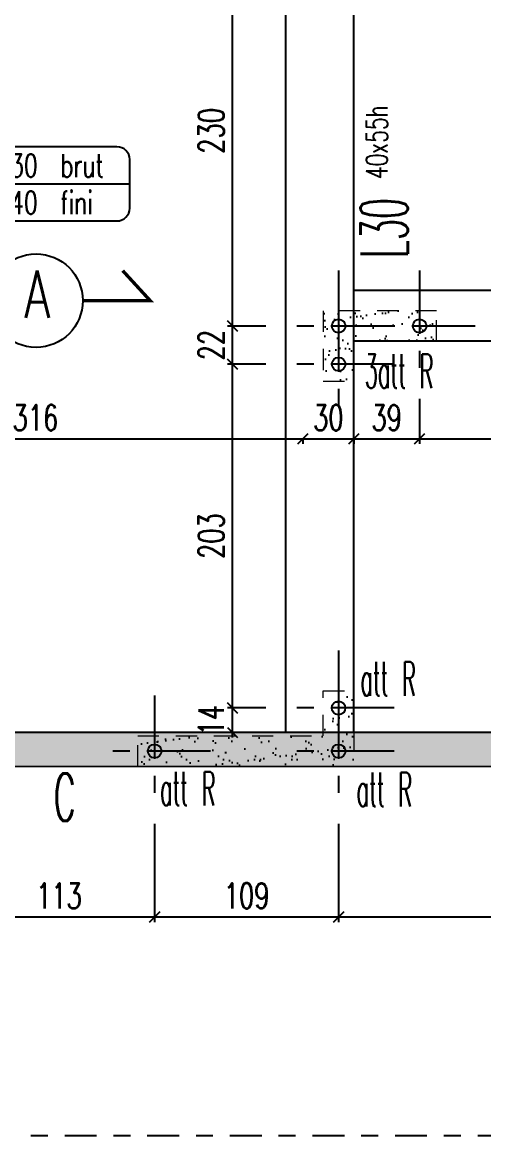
# Model space of a CAD drawing. Extents: x 308 to 437, y -199 to -146.
# Drawn here: x 391.11 to 393.83, y -184.3 to -177.69 of the extents above; entities that cross this region are included whole.
import ezdxf
from ezdxf.enums import TextEntityAlignment as Align

# ---------------------------------------------------------------- set-up
doc = ezdxf.new("R2010")
doc.units = 0
doc.header["$LTSCALE"] = 0.5
doc.header["$MEASUREMENT"] = 0
for name, pattern in [('AXES2', [1.125, 0.75, -0.125, 0.125, -0.125]), ('CACHE', [0.375, 0.25, -0.125]), ('DISCONTINU2', [0.375, 0.25, -0.125])]:
    doc.linetypes.add(name, pattern=pattern)
doc.layers.get('DEFPOINTS').update_dxf_attribs({"linetype": 'CONTINUOUS'})
for name, color, linetype in [('AXES', 6, 'AXES2'), ('COTATION', 7, 'CONTINUOUS'), ('HABILLAGE', 7, 'CONTINUOUS'), ('MURS', 3, 'CONTINUOUS'), ('PLANCHER', 7, 'CONTINUOUS'), ('POCHAGE', 254, 'CONTINUOUS'), ('POUTRES', 2, 'CONTINUOUS'), ('RAID', 1, 'CONTINUOUS'), ('RDC', 7, 'DISCONTINU2'), ('REPERAGE', 4, 'CONTINUOUS'), ('REPERE-CHAI', 4, 'CONTINUOUS'), ('REPERE-POUT', 4, 'CONTINUOUS'), ('REPERE-RAID', 4, 'CONTINUOUS')]:
    doc.layers.add(name, color=color, linetype=linetype)
doc.styles.add('ROMANS8', font='romans.shx', dxfattribs={"width": 0.7})
doc.styles.get("Standard").update_dxf_attribs({"font": 'txt.shx'})
doc.dimstyles.new('COT50 cm', dxfattribs={"dimtxt": 0.15, "dimasz": 0.06, "dimexe": 0.03, "dimexo": 0.1, "dimgap": 0.05, "dimtad": 1, "dimdec": 0, "dimlfac": 100, "dimzin": 0, "dimdsep": 46, "dimtxsty": 'ROMANS8', "dimblk1": 'OBLIQUE', "dimblk2": 'OBLIQUE', "dimsah": 1, "dimcen": 0.03, "dimdle": 0.03, "dimclrt": 1, "dimadec": 0, "dimazin": 0, "dimtfac": 1, "dimtdec": 0, "dimtmove": 0, "dimatfit": 3, "dimfxl": 0, "dimtolj": 1, "dimtzin": 0, "dimlwd": -1, "dimlwe": -1, "dimarcsym": 0})
pattern_1 = [(37.50000000000001, (-513.7932252132141, 160.441264554556), (-0.004409535067672572, 0.1348776638309211), [0, -0.1064, 0, -0.119, 0, -0.11375]), (7.499999999999999, (-513.7932252132141, 160.441264554556), (0.1238843693687409, 0.1975502245660818), [0, -0.0574, 0, -0.09590000000000001, 0, -0.03675]), (327.5, (-513.8793252132141, 160.441264554556), (0.2179899303226047, 0.000396133747587546), [0, -0.035, 0, -0.126, 0, -0.1645]), (317.5, (-513.8793252132141, 160.441264554556), (0.2104288623200606, 0.06143728954539746), [0, -0.0175, 0, -0.0826, 0, -0.09450000000000001])]

# ---------------------------------------------------------------- blocks, each defined once
blk = doc.blocks.new('139')
at = {"layer": 'HABILLAGE', "color": 7}
blk.add_line((-0.6647674193192543, 0), (0.6647674193192543, 0), dxfattribs=at)
at = {"layer": 'HABILLAGE'}
blk.add_lwpolyline([(-0.5647674193192529, -0.2909585148416696), (0.5647674193192636, -0.2909585148416696, 0.414213562373095), (0.6647674193192632, -0.1909585148416681), (0.6647674193192614, 0.1909585148416717, 0.414213562373095), (0.5647674193192618, 0.2909585148416731), (-0.5647674193192529, 0.2909585148416767, 0.4142135623730961), (-0.6647674193192525, 0.1909585148416753), (-0.6647674193192525, -0.1909585148416681, 0.414213562373095)], format="xyb", close=True, dxfattribs=at)
at = {"layer": 'HABILLAGE', "color": 1, "width": 0.7}
for s, p in [('brut', (0.1214602672022504, 0.05395632803437067)), ('fini', (0.1214602672022504, -0.2370021868072989))]:
    blk.add_text(s, height=0.18, dxfattribs=at).set_placement(p)
for tag, p in [('NIVBRUT', (-0.5425253203965941, 0.05395632803437067)), ('NIVFINI', (-0.5425253203965941, -0.2370021868072989))]:
    blk.add_attdef(tag, p, '', height=0.18, dxfattribs=at)
blk = doc.blocks.new('_Oblique')
at = {"layer": 'COTATION', "color": 0, "lineweight": -2}
blk.add_line((-0.5, -0.5), (0.5, 0.5), dxfattribs=at)
blk = doc.blocks.new('*D1159')
at = {"layer": 'COTATION', "color": 0, "transparency": 16777216}
for p, q in [((392.3506608695665, -181.9162649837377), (392.3506608695665, -181.711273896352)), ((392.5476721495089, -181.741273896352), (392.3206608695665, -181.741273896352)), ((392.4595164795732, -181.8862649837377), (392.3206608695665, -181.8862649837377))]:
    blk.add_line(p, q, dxfattribs=at)
at = {"layer": 'DEFPOINTS', "color": 0, "transparency": 16777216}
for p in [(392.3506608695665, -181.741273896352), (392.6476721495089, -181.741273896352), (392.5595164795732, -181.8862649837377)]:
    blk.add_point(p, dxfattribs=at)
at = {"layer": 'COTATION', "color": 0, "transparency": 16777216, "xscale": 0.06, "yscale": 0.06, "zscale": 0.06}
for p, rotation in [((392.3506608695665, -181.741273896352), 90), ((392.3506608695665, -181.8862649837377), 270)]:
    blk.add_blockref('_Oblique', p, dxfattribs=dict(at, rotation=rotation))
at = {"layer": 'COTATION', "color": 1, "transparency": 16777216, "insert": (392.2256608695665, -181.8137694400448), "char_height": 0.15, "attachment_point": 5, "rotation": 90, "style": 'ROMANS8'}
blk.add_mtext('\\A1;14', dxfattribs=at)
blk = doc.blocks.new('*D1160')
at = {"layer": 'COTATION', "color": 0, "transparency": 16777216}
for p, q in [((392.5479103706861, -179.7112654561313), (392.3206608695666, -179.7112654561313)), ((392.3506608695665, -181.771273896352), (392.3506608695665, -179.6812654561313)), ((392.5476721495089, -181.741273896352), (392.3206608695666, -181.741273896352))]:
    blk.add_line(p, q, dxfattribs=at)
at = {"layer": 'DEFPOINTS', "color": 0, "transparency": 16777216}
for p in [(392.3506608695665, -179.7112654561313), (392.6479103706861, -179.7112654561313), (392.6476721495089, -181.741273896352)]:
    blk.add_point(p, dxfattribs=at)
at = {"layer": 'COTATION', "color": 0, "transparency": 16777216, "xscale": 0.06, "yscale": 0.06, "zscale": 0.06}
for p, rotation in [((392.3506608695665, -179.7112654561313), 90), ((392.3506608695665, -181.741273896352), 270)]:
    blk.add_blockref('_Oblique', p, dxfattribs=dict(at, rotation=rotation))
at = {"layer": 'COTATION', "color": 1, "transparency": 16777216, "insert": (392.2256608695666, -180.7262696762416), "char_height": 0.15, "attachment_point": 5, "rotation": 90, "style": 'ROMANS8'}
blk.add_mtext('\\A1;203', dxfattribs=at)
blk = doc.blocks.new('*D1161')
at = {"layer": 'COTATION', "color": 0, "transparency": 16777216}
for p, q in [((392.3506608695665, -179.7412654561313), (392.3506608695665, -179.4562738963521)), ((392.5479103706861, -179.4862738963521), (392.3206608695666, -179.4862738963521)), ((392.5479103706861, -179.7112654561313), (392.3206608695666, -179.7112654561313))]:
    blk.add_line(p, q, dxfattribs=at)
at = {"layer": 'DEFPOINTS', "color": 0, "transparency": 16777216}
for p in [(392.3506608695665, -179.4862738963521), (392.6479103706861, -179.4862738963521), (392.6479103706861, -179.7112654561313)]:
    blk.add_point(p, dxfattribs=at)
at = {"layer": 'COTATION', "color": 0, "transparency": 16777216, "xscale": 0.06, "yscale": 0.06, "zscale": 0.06}
for p, rotation in [((392.3506608695665, -179.4862738963521), 90), ((392.3506608695665, -179.7112654561313), 270)]:
    blk.add_blockref('_Oblique', p, dxfattribs=dict(at, rotation=rotation))
at = {"layer": 'COTATION', "color": 1, "transparency": 16777216, "insert": (392.2256608695665, -179.5987696762417), "char_height": 0.15, "attachment_point": 5, "rotation": 90, "style": 'ROMANS8'}
blk.add_mtext('\\A1;22', dxfattribs=at)
blk = doc.blocks.new('*D1162')
at = {"layer": 'COTATION', "color": 0, "transparency": 16777216}
for p, q in [((392.3506608695665, -179.5162738963521), (392.3506608695665, -177.1515375989484)), ((392.5480014411859, -177.1815375989484), (392.3206608695666, -177.1815375989484)), ((392.5479103706861, -179.4862738963521), (392.3206608695666, -179.4862738963521))]:
    blk.add_line(p, q, dxfattribs=at)
at = {"layer": 'DEFPOINTS', "color": 0, "transparency": 16777216}
for p in [(392.3506608695665, -177.1815375989484), (392.6480014411859, -177.1815375989484), (392.6479103706861, -179.4862738963521)]:
    blk.add_point(p, dxfattribs=at)
at = {"layer": 'COTATION', "color": 0, "transparency": 16777216, "xscale": 0.06, "yscale": 0.06, "zscale": 0.06}
for p, rotation in [((392.3506608695665, -177.1815375989484), 90), ((392.3506608695665, -179.4862738963521), 270)]:
    blk.add_blockref('_Oblique', p, dxfattribs=dict(at, rotation=rotation))
at = {"layer": 'COTATION', "color": 1, "transparency": 16777216, "insert": (392.2256608695666, -178.3339057476502), "char_height": 0.15, "attachment_point": 5, "rotation": 90, "style": 'ROMANS8'}
blk.add_mtext('\\A1;230', dxfattribs=at)
blk = doc.blocks.new('*D1304')
at = {"layer": 'COTATION', "color": 0, "transparency": 16777216}
for p, q in [((389.5796500211574, -180.1524792643111), (392.7963239576945, -180.1524792643111)), ((389.6096500211573, -180.1524792643111), (389.6096500211573, -180.1824792643111)), ((392.7663239576945, -180.1524792643111), (392.7663239576945, -180.1824792643111))]:
    blk.add_line(p, q, dxfattribs=at)
at = {"layer": 'DEFPOINTS', "color": 0, "transparency": 16777216}
for p in [(389.6096500211573, -180.0652157995062), (392.7663239576945, -180.065215799508), (392.7663239576945, -180.1524792643111)]:
    blk.add_point(p, dxfattribs=at)
at = {"layer": 'COTATION', "color": 0, "transparency": 16777216, "xscale": 0.06, "yscale": 0.06, "zscale": 0.06, "rotation": 180}
blk.add_blockref('_Oblique', (389.6096500211573, -180.1524792643111), dxfattribs=at)
at = {"layer": 'COTATION', "color": 0, "transparency": 16777216, "xscale": 0.06, "yscale": 0.06, "zscale": 0.06}
blk.add_blockref('_Oblique', (392.7663239576945, -180.1524792643111), dxfattribs=at)
at = {"layer": 'COTATION', "color": 1, "transparency": 16777216, "insert": (391.1879869894259, -180.0274792643111), "char_height": 0.15, "attachment_point": 5, "style": 'ROMANS8'}
blk.add_mtext('\\A1;316', dxfattribs=at)
blk = doc.blocks.new('*D1305')
at = {"layer": 'COTATION', "color": 0, "transparency": 16777216}
for p, q in [((392.7363239576945, -180.1524792643111), (393.0963239576944, -180.1524792643111)), ((392.7663239576945, -180.1524792643111), (392.7663239576945, -180.1824792643111)), ((393.0663239576945, -180.1524792643111), (393.0663239576945, -180.1824792643111))]:
    blk.add_line(p, q, dxfattribs=at)
at = {"layer": 'DEFPOINTS', "color": 0, "transparency": 16777216}
for p in [(392.7663239576945, -180.065215799508), (393.0663239576945, -180.0652157995081), (393.0663239576945, -180.1524792643111)]:
    blk.add_point(p, dxfattribs=at)
at = {"layer": 'COTATION', "color": 0, "transparency": 16777216, "xscale": 0.06, "yscale": 0.06, "zscale": 0.06, "rotation": 180}
blk.add_blockref('_Oblique', (392.7663239576945, -180.1524792643111), dxfattribs=at)
at = {"layer": 'COTATION', "color": 0, "transparency": 16777216, "xscale": 0.06, "yscale": 0.06, "zscale": 0.06}
blk.add_blockref('_Oblique', (393.0663239576945, -180.1524792643111), dxfattribs=at)
at = {"layer": 'COTATION', "color": 1, "transparency": 16777216, "insert": (392.9163239576945, -180.0274792643111), "char_height": 0.15, "attachment_point": 5, "style": 'ROMANS8'}
blk.add_mtext('\\A1;30', dxfattribs=at)
blk = doc.blocks.new('*D1306')
at = {"layer": 'COTATION', "color": 0, "transparency": 16777216}
for p, q in [((393.4546470745754, -179.9151424901787), (393.4546470745754, -180.1824792643111)), ((393.0363239576945, -180.1524792643111), (393.4846470745754, -180.1524792643111)), ((393.0663239576945, -180.1524792643111), (393.0663239576945, -180.1824792643111))]:
    blk.add_line(p, q, dxfattribs=at)
at = {"layer": 'DEFPOINTS', "color": 0, "transparency": 16777216}
for p in [(393.4546470745754, -179.8151424901787), (393.0663239576945, -180.0652157995081), (393.4546470745754, -180.1524792643111)]:
    blk.add_point(p, dxfattribs=at)
at = {"layer": 'COTATION', "color": 0, "transparency": 16777216, "xscale": 0.06, "yscale": 0.06, "zscale": 0.06, "rotation": 180}
blk.add_blockref('_Oblique', (393.0663239576945, -180.1524792643111), dxfattribs=at)
at = {"layer": 'COTATION', "color": 0, "transparency": 16777216, "xscale": 0.06, "yscale": 0.06, "zscale": 0.06}
blk.add_blockref('_Oblique', (393.4546470745754, -180.1524792643111), dxfattribs=at)
at = {"layer": 'COTATION', "color": 1, "transparency": 16777216, "insert": (393.260485516135, -180.0274792643111), "char_height": 0.15, "attachment_point": 5, "style": 'ROMANS8'}
blk.add_mtext('\\A1;39', dxfattribs=at)
blk = doc.blocks.new('*D1307')
at = {"layer": 'COTATION', "color": 0, "transparency": 16777216}
for p, q in [((393.4546470745754, -179.9151424901787), (393.4546470745754, -180.1824792643111)), ((395.4845853709154, -179.9151335779699), (395.4845853709154, -180.1824792643111)), ((393.4246470745754, -180.1524792643111), (395.5145853709154, -180.1524792643111))]:
    blk.add_line(p, q, dxfattribs=at)
at = {"layer": 'DEFPOINTS', "color": 0, "transparency": 16777216}
for p in [(393.4546470745754, -179.8151424901787), (395.4845853709154, -179.8151335779699), (395.4845853709154, -180.1524792643111)]:
    blk.add_point(p, dxfattribs=at)
at = {"layer": 'COTATION', "color": 0, "transparency": 16777216, "xscale": 0.06, "yscale": 0.06, "zscale": 0.06, "rotation": 180}
blk.add_blockref('_Oblique', (393.4546470745754, -180.1524792643111), dxfattribs=at)
at = {"layer": 'COTATION', "color": 0, "transparency": 16777216, "xscale": 0.06, "yscale": 0.06, "zscale": 0.06}
blk.add_blockref('_Oblique', (395.4845853709154, -180.1524792643111), dxfattribs=at)
at = {"layer": 'COTATION', "color": 1, "transparency": 16777216, "insert": (394.4696162227454, -180.0274792643111), "char_height": 0.15, "attachment_point": 5, "style": 'ROMANS8'}
blk.add_mtext('\\A1;203', dxfattribs=at)
blk = doc.blocks.new('*D1445')
at = {"layer": 'COTATION', "color": 0, "transparency": 16777216}
for p, q in [((390.7615377967168, -182.4251335779683), (390.7615377967168, -183.005350257851)), ((391.8914760931308, -182.4251335779683), (391.8914760931308, -183.005350257851)), ((390.7315377967168, -182.975350257851), (391.9214760931308, -182.975350257851))]:
    blk.add_line(p, q, dxfattribs=at)
at = {"layer": 'DEFPOINTS', "color": 0, "transparency": 16777216}
for p in [(390.7615377967168, -182.3251335779683), (391.8914760931308, -182.3251335779683), (391.8914760931308, -182.975350257851)]:
    blk.add_point(p, dxfattribs=at)
at = {"layer": 'COTATION', "color": 0, "transparency": 16777216, "xscale": 0.06, "yscale": 0.06, "zscale": 0.06, "rotation": 180}
blk.add_blockref('_Oblique', (390.7615377967168, -182.975350257851), dxfattribs=at)
at = {"layer": 'COTATION', "color": 0, "transparency": 16777216, "xscale": 0.06, "yscale": 0.06, "zscale": 0.06}
blk.add_blockref('_Oblique', (391.8914760931308, -182.975350257851), dxfattribs=at)
at = {"layer": 'COTATION', "color": 1, "transparency": 16777216, "insert": (391.3265069449238, -182.850350257851), "char_height": 0.15, "attachment_point": 5, "style": 'ROMANS8'}
blk.add_mtext('\\A1;113', dxfattribs=at)
blk = doc.blocks.new('*D1446')
at = {"layer": 'COTATION', "color": 0, "transparency": 16777216}
for p, q in [((391.8914760931308, -182.4251335779683), (391.8914760931308, -183.005350257851)), ((392.9767789645126, -182.4251335779683), (392.9767789645126, -183.005350257851)), ((391.8614760931309, -182.975350257851), (393.0067789645126, -182.975350257851))]:
    blk.add_line(p, q, dxfattribs=at)
at = {"layer": 'DEFPOINTS', "color": 0, "transparency": 16777216}
for p in [(391.8914760931308, -182.3251335779683), (392.9767789645126, -182.3251335779683), (392.9767789645126, -182.975350257851)]:
    blk.add_point(p, dxfattribs=at)
at = {"layer": 'COTATION', "color": 0, "transparency": 16777216, "xscale": 0.06, "yscale": 0.06, "zscale": 0.06, "rotation": 180}
blk.add_blockref('_Oblique', (391.8914760931308, -182.975350257851), dxfattribs=at)
at = {"layer": 'COTATION', "color": 0, "transparency": 16777216, "xscale": 0.06, "yscale": 0.06, "zscale": 0.06}
blk.add_blockref('_Oblique', (392.9767789645126, -182.975350257851), dxfattribs=at)
at = {"layer": 'COTATION', "color": 1, "transparency": 16777216, "insert": (392.4341275288217, -182.850350257851), "char_height": 0.15, "attachment_point": 5, "style": 'ROMANS8'}
blk.add_mtext('\\A1;109', dxfattribs=at)
blk = doc.blocks.new('*D1447')
at = {"layer": 'COTATION', "color": 0, "transparency": 16777216}
for p, q in [((396.7699354765788, -182.1861751753669), (396.7699354765788, -183.005350257851)), ((392.9767789645126, -182.4251335779683), (392.9767789645126, -183.005350257851)), ((392.9467789645126, -182.975350257851), (396.7999354765788, -182.975350257851))]:
    blk.add_line(p, q, dxfattribs=at)
at = {"layer": 'DEFPOINTS', "color": 0, "transparency": 16777216}
for p in [(396.7699354765788, -182.0861751753669), (392.9767789645126, -182.3251335779683), (396.7699354765788, -182.975350257851)]:
    blk.add_point(p, dxfattribs=at)
at = {"layer": 'COTATION', "color": 0, "transparency": 16777216, "xscale": 0.06, "yscale": 0.06, "zscale": 0.06, "rotation": 180}
blk.add_blockref('_Oblique', (392.9767789645126, -182.975350257851), dxfattribs=at)
at = {"layer": 'COTATION', "color": 0, "transparency": 16777216, "xscale": 0.06, "yscale": 0.06, "zscale": 0.06}
blk.add_blockref('_Oblique', (396.7699354765788, -182.975350257851), dxfattribs=at)
at = {"layer": 'COTATION', "color": 1, "transparency": 16777216, "insert": (394.8733572205457, -182.850350257851), "char_height": 0.15, "attachment_point": 5, "style": 'ROMANS8'}
blk.add_mtext('\\A1;379', dxfattribs=at)
blk = doc.blocks.new('A$C6B096A38')
at = {"layer": 'POCHAGE'}
h = blk.add_hatch(dxfattribs=at)
h.set_pattern_fill('AR-SAND', color=0, scale=0.07)
h.set_pattern_definition(pattern_1)
h.paths.add_polyline_path([(47.45878144450433, -18.95499999999768), (46.79067216657086, -18.95499999999768), (46.79067216657086, -19.37000000118803), (46.97067216664527, -19.37000000118803), (46.97067216664527, -19.13500000118802), (47.45878144450433, -19.13500000118802)])
h = blk.add_hatch(dxfattribs=at)
h.set_pattern_fill('AR-SAND', color=0, scale=0.07)
h.set_pattern_definition(pattern_1)
h.paths.add_polyline_path([(46.97067216664527, -21.19999999999766), (46.79067216657086, -21.19999999999766), (46.79067216657086, -21.4650000011857), (45.69567216664529, -21.4650000011857), (45.69567216664529, -21.6449999999968), (46.97067216664527, -21.6449999999968)])
at = {"layer": 'AXES', "color": 1}
for p, q in [((46.88091038778521, -18.71614031897514), (46.88091038778521, -19.37387750662822)), ((47.35877849784799, -18.71614031897511), (47.35877849784799, -19.37387750662819)), ((46.88091038778521, -18.94113187875439), (46.88091038778521, -19.59886906640747)), ((47.20977898161175, -19.04500891280162), (46.55204179395867, -19.04500891280162)), ((47.68764709167453, -19.04500891280159), (47.02990990402145, -19.04500891280159)), ((47.20977898161175, -19.27000047258088), (46.55204179395867, -19.27000047258088)), ((46.88067216660806, -20.96114031897508), (46.88067216660806, -21.61887750662817)), ((45.79560751640338, -21.22613140676475), (45.79560751640338, -21.88386859441783)), ((46.88091038778521, -21.2261403216603), (46.88091038778521, -21.88387750931338)), ((47.20954076043461, -21.30000891280156), (46.55180357278152, -21.30000891280156)), ((46.12447611022981, -21.55500000059124), (45.46673892257672, -21.55500000059124)), ((47.20977898161175, -21.55500891548678), (46.55204179395867, -21.55500891548678))]:
    blk.add_line(p, q, dxfattribs=at)
at = {"layer": 'RAID'}
for centre in [(46.88091038778521, -19.04500891280162), (47.35877849784799, -19.04500891280159), (46.88091038778521, -19.27000047258088), (46.88067216660806, -21.30000891280156), (45.79560751640338, -21.55500000059124), (46.88091038778521, -21.55500891548678)]:
    blk.add_circle(centre, 0.04, dxfattribs=at)
at = {"layer": 'RDC', "linetype": 'CACHE', "lineweight": 15}
for points in [[(46.79067216657086, -18.95499999999768), (46.79067216657086, -19.37000000118803), (46.97067216664527, -19.37000000118803), (46.97067216664527, -19.13500000118802), (47.45878144450433, -19.13500000118802), (47.45878144450433, -18.95499999999768)], [(45.69567216664529, -21.6449999999968), (45.69567216664529, -21.4650000011857), (46.79067216657086, -21.4650000011857), (46.79067216657086, -21.19999999999766), (46.97067216664527, -21.19999999999766), (46.97067216664527, -21.6449999999968)]]:
    blk.add_lwpolyline(points, close=True, dxfattribs=at)

msp = doc.modelspace()

# ---------------------------------------------------------------- hatches: boundary and pattern name
at = {"layer": 'POCHAGE'}
h = msp.add_hatch(color=256, dxfattribs=at)
h.dxf.hatch_style = 1
h.paths.add_polyline_path([(396.7699354765788, -181.8862649837375), (389.6098649078519, -181.8862649837378), (389.6098649078519, -179.6808592104147), (389.4298648916577, -179.6808579273464), (389.4298648916577, -181.8862649837377), (382.2699354765674, -181.8862649837377), (382.2699354765674, -182.08625641823), (396.7699354765788, -182.0858424277126)])
h.paths.add_polyline_path([(389.5596500208097, -181.9862649827504, -1), (389.4796500208096, -181.9862649827504, -1)], flags=16)
h.paths.add_polyline_path([(389.4828907930411, -179.7808615968721, -1), (389.5628907930411, -179.7808615968721, -1)], flags=16)

# ---------------------------------------------------------------- linework, layer by layer
at = {"layer": 'AXES', "color": 6, "ltscale": 0.5}
msp.add_lwpolyline([(322.6192266513194, -181.3168726804488), (349.9669615094963, -181.3168726804488), (349.9669615094963, -183.2636615402218), (379.6607921399991, -183.2636615402218), (379.6607921399991, -184.2667586838106), (395.0719904208013, -184.2667586838106), (395.0719904208013, -189.3562747087524)], dxfattribs=at)
at = {"layer": 'MURS'}
for points in [[(403.7665651936388, -176.8795014521245), (403.7660997922737, -181.8808585639715), (397.0699354765788, -181.8808585639715), (397.0699354765788, -176.8808586450245), (396.8899354765672, -176.8808586450245), (396.8899354765672, -181.8862649837375), (389.6098649078519, -181.8862649837378), (389.6098649078519, -179.6808592104147), (389.4298648916577, -179.6808579273464), (389.4298648916577, -181.8862649837377), (382.1727590590713, -181.8862649837377), (382.1730447543637, -174.6561266720805), (381.973044754352, -174.6561266720805), (381.973044754352, -179.6803511284709), (376.2944845659613, -179.6803511284709)], [(376.2944845659613, -179.8762649829908), (381.969644532665, -179.8762649828655), (381.9699354765673, -182.0862649835511), (403.9699388728139, -182.0856368599104), (403.9696500212083, -176.8795014521344)]]:
    msp.add_lwpolyline(points, dxfattribs=at)
at = {"layer": 'PLANCHER', "color": 1, "const_width": 0.02}
msp.add_lwpolyline([(391.4673202407149, -179.3364174803619), (391.8654016446919, -179.3364174803615), (391.7031105677926, -179.1592276172524)], dxfattribs=at)
at = {"layer": 'PLANCHER', "color": 1}
msp.add_circle((391.1916561527773, -179.3364174803622), 0.2756640879375505, dxfattribs=at)
at = {"layer": 'POUTRES'}
for p, q in [((392.6663239576935, -181.8862649849301), (392.6663239576961, -177.1815541287529)), ((393.0663239576934, -181.8862649849303), (393.0663239576961, -177.1815541287531)), ((396.8899354765674, -179.2762649977605), (393.0663239576949, -179.2762649977584)), ((396.8899354765672, -179.5762649977605), (393.0663239576947, -179.5762649977584))]:
    msp.add_line(p, q, dxfattribs=at)

# ---------------------------------------------------------------- block references
at = {"layer": 'HABILLAGE', "color": 1, "xscale": 0.7521624, "yscale": 0.7521624, "zscale": 0.7521624}
msp.add_blockref('139', (391.2443517133906, -178.6468021727328), dxfattribs=at).add_auto_attribs({'NIVBRUT': '40.30', 'NIVFINI': '40.40'})
at = {"layer": 'RDC'}
msp.add_blockref('A$C6B096A38', (346.0958685767274, -160.4412649835505), dxfattribs=at)

# ---------------------------------------------------------------- texts
at = {"layer": 'PLANCHER', "color": 1, "width": 0.7}
msp.add_text('A', height=0.28, dxfattribs=at).set_placement((391.1994221565446, -179.2976778682136), align=Align.MIDDLE)
at = {"layer": 'REPERAGE', "color": 1, "style": 'ROMANS8', "width": 0.7}
msp.add_text(' 40x55h', height=0.125, rotation=90, dxfattribs=at).set_placement((393.2652524506006, -178.6781380653283))
at = {"layer": 'REPERE-CHAI', "color": 4, "width": 0.519}
msp.add_text('C', height=0.28, dxfattribs=at).set_placement((391.2953298554659, -182.4082719426758))
at = {"layer": 'REPERE-POUT', "width": 0.519}
msp.add_text('L30', height=0.28, rotation=90, dxfattribs=at).set_placement((393.3852268899231, -179.0847725926636))
at = {"layer": 'REPERE-RAID', "color": 4, "width": 0.45}
for s, p in [('3att R', (393.1318433569613, -179.852915033153)), ('att R', (393.105680429573, -181.6697929689704)), ('att R', (391.9236263738334, -182.3176705179961)), ('att R', (393.0834973843602, -182.3227351010306))]:
    msp.add_text(s, height=0.2, dxfattribs=at).set_placement(p)

# ---------------------------------------------------------------- dimensions: what is measured, and where the dimension line sits
at = {"layer": 'COTATION'}
for base, p1, p2, picture, middle in [((392.3506608695665, -177.1815375989484), (392.6479103706861, -179.4862738963521), (392.6480014411859, -177.1815375989484), '*D1162', (392.2256608695666, -178.3339057476502)), ((392.3506608695665, -179.7112654561313), (392.6476721495089, -181.741273896352), (392.6479103706861, -179.7112654561313), '*D1160', (392.2256608695666, -180.7262696762416))]:
    dim = msp.add_linear_dim(base=base, p1=p1, p2=p2, angle=90, dimstyle='COT50 cm', override={"dimtmove": 1}, dxfattribs=at)
    dim.commit()
    dim.dimension.update_dxf_attribs({"geometry": picture, "text_midpoint": middle})
dim = msp.add_linear_dim(base=(392.3506608695665, -179.4862738963521), p1=(392.6479103706861, -179.7112654561313), p2=(392.6479103706861, -179.4862738963521), angle=90, dimstyle='COT50 cm', override={"dimtmove": 1}, dxfattribs=at)
dim.commit()
dim.dimension.update_dxf_attribs({"geometry": '*D1161', "text_midpoint": (392.3506608695665, -179.5987696762417), "dimtype": 160})
for base, p1, p2, picture, middle in [((393.4546470745754, -180.1524792643111), (393.0663239576945, -180.0652157995081), (393.4546470745754, -179.8151424901787), '*D1306', (393.260485516135, -180.0274792643111)), ((395.4845853709154, -180.1524792643111), (393.4546470745754, -179.8151424901787), (395.4845853709154, -179.8151335779699), '*D1307', (394.4696162227454, -180.0274792643111)), ((392.7663239576945, -180.1524792643111), (389.6096500211573, -180.0652157995062), (392.7663239576945, -180.065215799508), '*D1304', (391.1879869894259, -180.0274792643111)), ((393.0663239576945, -180.1524792643111), (392.7663239576945, -180.065215799508), (393.0663239576945, -180.0652157995081), '*D1305', (392.9163239576945, -180.0274792643111)), ((396.7699354765788, -182.975350257851), (392.9767789645126, -182.3251335779683), (396.7699354765788, -182.0861751753669), '*D1447', (394.8733572205457, -182.850350257851)), ((391.8914760931308, -182.975350257851), (390.7615377967168, -182.3251335779683), (391.8914760931308, -182.3251335779683), '*D1445', (391.3265069449238, -182.850350257851)), ((392.9767789645126, -182.975350257851), (391.8914760931308, -182.3251335779683), (392.9767789645126, -182.3251335779683), '*D1446', (392.4341275288217, -182.850350257851))]:
    dim = msp.add_linear_dim(base=base, p1=p1, p2=p2, dimstyle='COT50 cm', override={"dimtmove": 1}, dxfattribs=at)
    dim.commit()
    dim.dimension.update_dxf_attribs({"geometry": picture, "text_midpoint": middle})
dim = msp.add_linear_dim(base=(392.3506608695665, -181.741273896352), p1=(392.5595164795732, -181.8862649837377), p2=(392.6476721495089, -181.741273896352), angle=90, dimstyle='COT50 cm', dxfattribs=at)
dim.commit()
dim.dimension.update_dxf_attribs({"geometry": '*D1159', "text_midpoint": (392.3506608695665, -181.8137694400448), "dimtype": 160})

doc.saveas('drawing.dxf')
